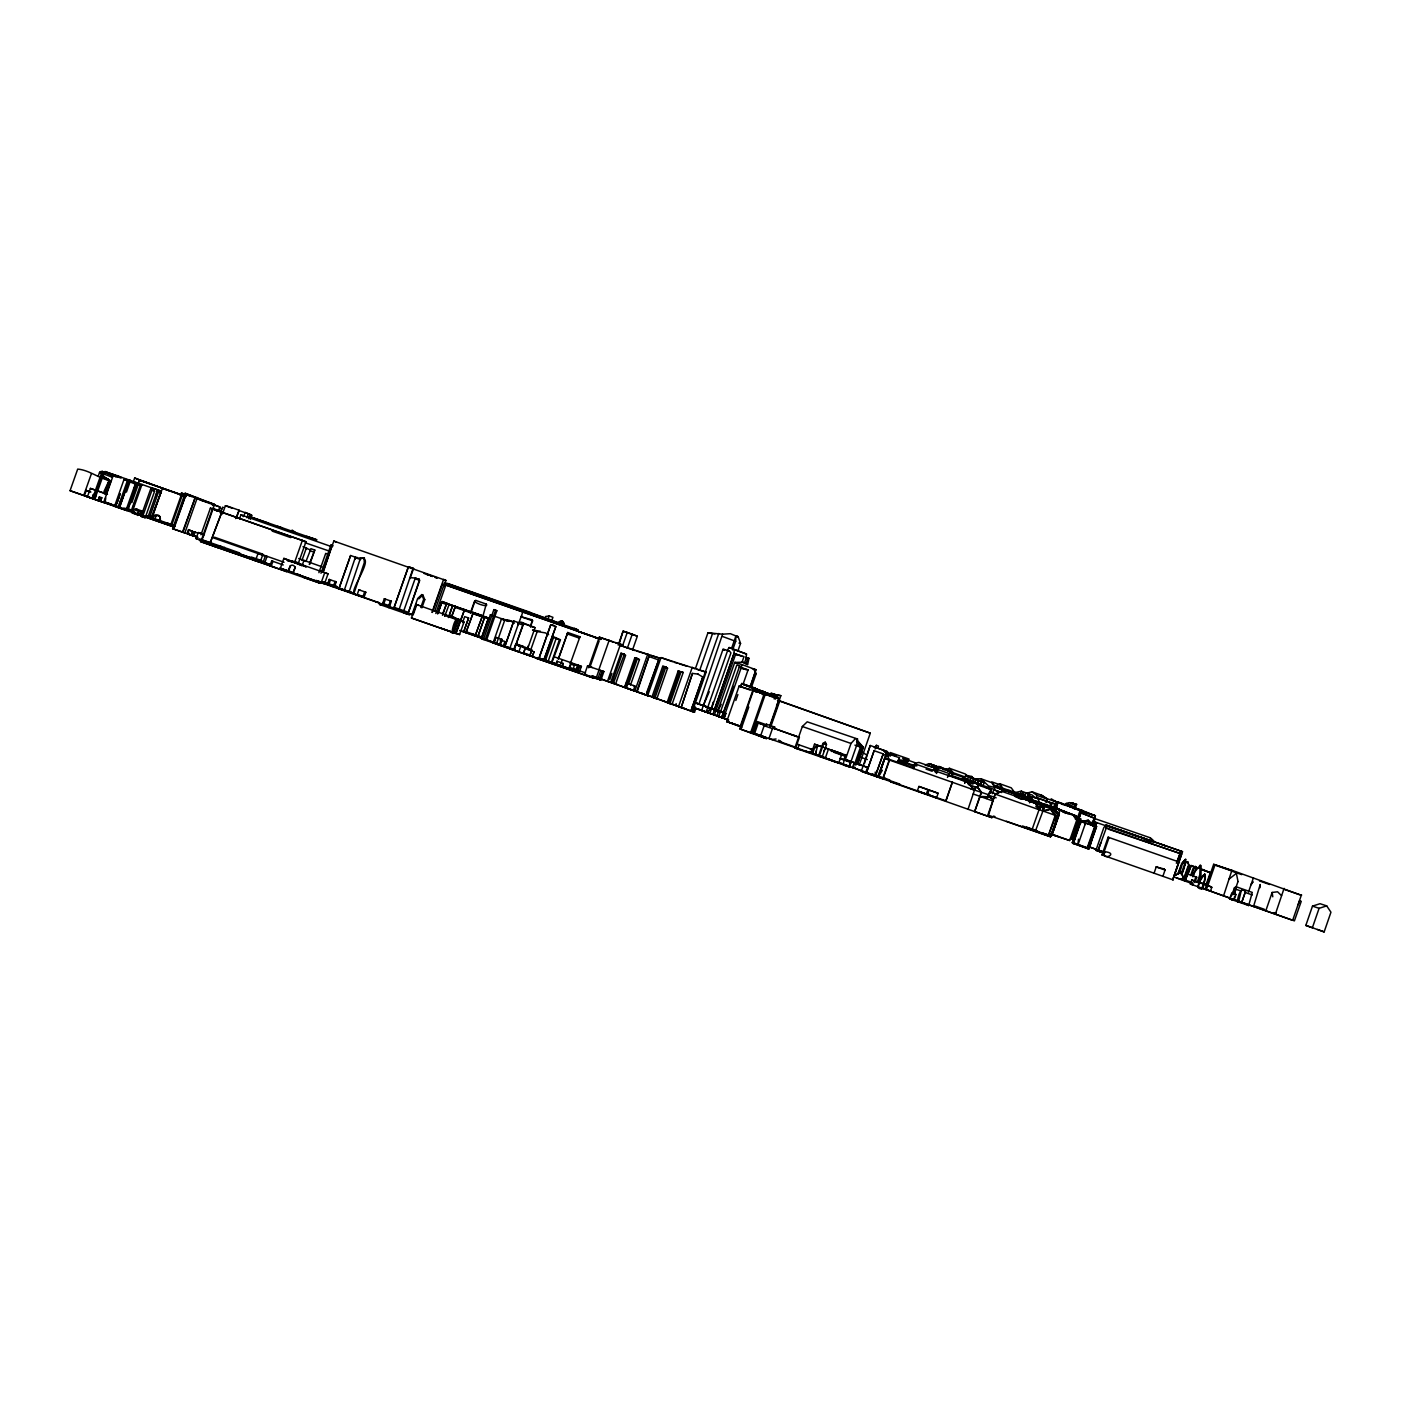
<?xml version="1.0" encoding="UTF-8"?>
<svg xmlns="http://www.w3.org/2000/svg" width="1401" height="1401" viewBox="0 0 1401 1401"><rect width="100%" height="100%" fill="white"/><g stroke="black" fill="none" stroke-linecap="round" stroke-linejoin="round"><path stroke-width="1.5" d="M1234.211 894.538L1236.05 886.728L1252.284 892.402L1248.659 905.536L1229.605 898.847L1232.109 893.12L1235.98 894.486L1233.931 900.405L1234.526 896.535M718.783 633.462L694.616 702.566L698.906 704.09L722.601 634.18L707.943 632.814L695.596 668.084M1185.176 864.925C1187.908 851.178 1178.591 870.354 1178.556 873.961M1185.754 859.601L1182.462 863.997M732.653 649.959L735.683 641.325L735.875 636.124L738.204 636.93L740.551 643.409L737.802 651.237M1081.064 819.007L1072.816 842.666L1080.416 821.056M350.6 555.514L339.13 588.052L350.6 555.514L355.399 557.195L355.294 559.017M774.718 727.084L772.424 728.643L764.386 725.823L766.505 724.212L774.718 727.084L774.613 729.396L774.228 728.485M988.493 815.189L995.13 794.069L1001.733 791.337L1035.304 803.071L1039.244 809.638L1056.109 815.662L1048.193 836.029M1198.485 882.648L1200.99 875.415L1201.112 865.643L1200.219 865.275L1199.764 874.977L1197.242 882.245M766.96 724.947L757.363 721.585L755.472 727.855M1260.024 887.691L1260.199 884.504L1253.51 906.535M1223.528 895.94L1231.917 870.301L1301.529 895.327M935.343 772.476L937.129 767.31L938.88 766.347L952.365 771.969L951.839 774.438L952.505 772.511L947.094 770.638M766.4 725.665L766.505 724.212M1112.412 827.571L1106.002 825.049L1106.142 828.411L1107.158 825.452L1182.514 851.685L1172.725 879.81L1178.924 861.93M952.435 773.422L952.505 772.511M746.12 658.277L746.505 654.057L729.15 647.525L727.364 650.239M729.15 647.525L734.299 649.609L733.914 653.829L737.977 655.318M990.56 793.334L990.98 789.551L978.336 785.155L977.233 788.01M849.181 766.802L794.84 747.994L802.335 726.506L807.204 721.83L857.517 738.992L856.852 744.807L849.181 766.802L843.455 765.069M1078.507 839.217L1077.807 845.258L1084.952 824.699L1084.882 822.229L1081.992 821.214L1080.399 823.123L1081.992 821.214M745.997 658.645L746.19 657.542L748.992 658.33L747.591 664.739M876.115 746.715L876.361 745.314L878.427 746.033L878.164 747.433M120.731 500.84L119.418 507.127L128.612 481.121L127.368 480.771L118.192 506.707L119.4 507.127L129.032 479.895L130.573 480.438L126.44 492.101M1080.066 821.897L1088.402 820.303L1094.093 826.31M134.163 503.222L132.324 511.663L141.991 484.378M815.4 754.474L817.676 745.455L813.648 748.064L811.844 753.213L815.4 754.474L816.31 750.866M155.669 497.005L157.297 490.735L160.835 492.574L151.693 518.44L149.434 517.67L158.611 491.751L157.297 490.735L147.963 517.144L146.247 516.146M713.109 702.251L711.48 708.521L707.085 712.409M525.165 647.315L531.119 650.152L527.389 649.434L528.422 645.563M898.601 760.953L899.495 757.766L886.273 753.213M913.837 766.645L914.976 762.687L902.647 758.291M1094.304 823.315L1093.761 825.154L1095.757 825.609L1096.283 824.016L1094.304 823.315L1093.305 826.187L1087.123 821.004L1079.523 821.722L1087.334 820.933L1093.603 826.205M1035.251 831.458L1043.99 808.202L1040.05 806.836L1038.947 809.778L1035.304 803.071M974.693 790.129L975.691 787.047L978.073 787.87L981.558 792.528L974.658 811.599L981.155 792.336M1031.784 830.39L1040.05 806.836M1080.416 818.779L1072.255 842.877M721.322 711.953L693.863 702.304L715.07 709.782L715.666 711.235L718.678 710.412L725.858 713.529L724.124 718.45L697.278 708.801M1039.945 804.98L1029.928 801.512L1031.048 798.623M888.462 759.762L884.802 758.466L887.218 751.514L870.249 745.49L861.247 771.303L878.269 777.205L884.661 758.396L974.676 790.164L975.691 787.047M1093.656 835.014L1096.58 826.432L1080.661 821.441L1073.078 843.332L1088.997 849.146L1095.95 826.345L1089.61 847.062M1298.219 904.643L1299.568 900.72L1301.249 901.333L1294.401 920.877L1190.377 884.031L1191.761 880.003L1194.72 880.966M1094.759 826.222L1087.036 848.305L1088.717 848.901M1093.463 822.212L1094.899 815.61L1081.817 810.303L1058 801.967L1055.881 808.062M1215.21 864.837L1231.917 870.301M1232.109 893.12L1229.605 898.847M1231.847 895.274L1234.526 887.534L1235.997 888.707L1234.001 894.468L1235.997 888.707L1234.526 887.534M1232.81 894.031L1234.701 888.199M1234.631 891.229L1237.976 881.579M1235.629 889.11L1235.997 888.059M1241.304 890.125C1235.017 920.86 1236.838 882.595 1245.471 891.579L1241.514 903.05L1245.471 891.579M1248.484 892.104L1253.44 877.779M1265.786 910.86L1272.143 892.455L1277.554 891.789L1281.565 895.677M1284.087 888.357L1275.365 914.17M1232.022 898.969L1292.668 920.299L1301.511 894.679M1305.837 925.396L1312.492 906.114L1320.04 903.698L1326.712 905.887L1330.95 912.209L1324.155 931.91L1305.837 925.396L1312.369 927.777L1319.094 908.321L1326.712 905.887M974.378 783.334L975.797 779.271L971.629 777.783M976.97 784.262L978.301 780.427L984.202 782.458L982.872 786.294M977.162 784.332L978.301 780.427M980 785.348L981.33 781.53M980.245 785.453L981.576 781.635M986.427 798.517L990.98 789.551M992.398 793.719L993.922 789.341L978.546 784M1000.139 792.003L994.15 789.919L995.165 786.994L1041.573 803.176M1010.296 790.654L1009.683 792.423L1011.242 791.127L994.92 785.471C998.895 789.446 1004.71 791.618 1010.296 790.654L1003.571 790.322L1004.605 790.759M1018.632 798.115L1020.418 793.176L1023.36 794.209L1021.557 799.165M1018.982 797.292L1020.418 793.176M1024.586 798.955L1026.075 798.728L1022.345 798.798L1030.891 798.798L1029.928 801.407M1032.484 797.572L1027.476 795.943L1028.281 793.596L1026.092 792.861L1025.217 795.383L1021.276 791.145L1015.532 792.511M1030.611 797.064L1028.281 793.596M1029.507 802.808L1031.521 796.994L1037.3 798.062L1040.085 803.088L1051.1 806.416L1049.559 802.458L1036.162 797.554L1036.898 795.4L1032.029 791.793L1027.966 792.843M1031.241 800.094L1031.521 796.994M1039.822 809.077L1040.82 806.188L1043.833 806.766M1039.717 809.62L1040.89 806.258M1042.677 808.937L1043.517 806.766M1046.004 802.72L1047.37 798.798L1041.031 795.138M1050.908 806.976L1052.221 802.983L1055.618 804.209L1055.461 807.116M1056.021 805.96L1057.265 802.37L1051.153 798.78M1055.583 808.395L1056.634 808.867M1056.021 809.585L1058 801.967M1057.457 816.538L1055.111 815.732L1050.312 809.165L1042.326 811.074M1048.894 833.998L1055.111 815.732M1055.391 820.583L1057.475 814.594L1059.296 815.224L1052.939 807.396L1042.344 804.594M1058 809.34L1048.596 805.698L1073.411 814.944L1076.844 819.743L1075.39 819.235L1076.493 816.047L1054.007 808.027L1053.184 806.538L1052.344 807.274L1066.091 812.037L1065.618 813.403L1059.261 809.375L1024.236 797.169M1058.28 814.419L1050.417 836.817L987.845 815.032L995.13 794.069L1039.104 809.743M1050.522 836.73L1058.613 814.436L1054.13 808.272L1045.514 805.365L1037.983 807.361L1045.514 805.365M1051.626 835.679L1059.244 813.893L1055.303 812.265L1059.261 813.946M1051.923 835.171L1059.121 815.067M1065.425 805.505L1066.126 803.491L1069.331 802.615L1076.633 804.314L1075.022 808.955L1073.796 808.5L1075.232 804.419L1076.633 804.314M1063.849 811.915L1062.151 811.249L1066.214 812.633M1076.476 809.358L1065.863 805.102L1095.389 815.802L1094.023 819.778M1070.329 807.256L1073.639 803.333L1074.532 806.398M1050.645 834.155L1069.646 840.512L1080.364 809.69L1081.835 810.233L1071.923 838.831L1080.942 812.843L1094.041 818.061M1073.271 843.682L1081.064 821.214M1092.5 821.441L1096.703 822.825L1095.757 824.366L1091.589 822.93L1095.705 818.902L1150.028 837.71L1155.317 842.334M1093.533 819.567L1095.389 815.802L1080.959 810.986M1087.299 848.533L1095.95 826.345L1094.286 828.376M1091.869 836.747L1096.703 822.825M1089.4 846.922L1096.58 826.432M1095.932 850.337L1102.867 852.614L1095.932 850.337L1103.83 827.588L1106.002 825.049M1103.13 852.754L1097.876 851.002L1106.317 827.886M1173.39 879.986L1101.974 854.925L1108.121 837.203L1179.554 862.175M1162.865 876.343L1165.054 870.039L1163.968 868.953L1156.228 866.939L1154.039 873.243M1176.35 863.244L1180.062 853.489L1105.914 827.833M1177.348 861.335L1180.92 851.02M1178.083 873.804L1181.603 863.664L1185.316 859.408M1179.66 872.07L1181.761 866.011M1181.166 874.084L1185.316 862.07L1187.803 861.878L1189.326 866.221L1187.19 861.633M1181.743 874.294L1185.876 862.315L1187.803 861.878M1182.356 873.033L1184.475 866.939M1180.378 871.299L1183.022 877.096L1182.426 880.056L1183.407 877.219L1180.763 871.44L1174.266 876.028M1193.407 884.031L1183.127 880.406L1188.101 866.011L1189.414 865.818L1190.727 866.939L1184.861 881.019L1185.754 881.299M1181.166 878.585L1183.968 879.565L1188.678 865.923M1189.799 865.976L1183.127 880.406M1185.106 881.106L1190.097 866.694L1189.414 865.818M1187.785 874.749L1190.99 865.503L1198.818 868.217M1190.605 875.555L1193.232 867.955L1195.403 866.466L1196.331 869.04M1192.111 873.944L1194.09 868.252L1195.841 866.834M1192.654 876.553L1193.915 872.928L1200.219 865.275M1193.074 876.711L1195.806 868.848L1195.403 866.466M1194.02 882.245L1195.859 876.921L1196.699 877.219L1194.878 882.525M1202.321 869.776L1210.289 872.56M1198.048 887.674C1202.461 868.918 1209.746 871.685 1201.725 889.005C1193.162 888.689 1202.321 877.481 1204.878 874.014M1203.809 884.206L1202.548 888.304L1230.236 898.339M1202.723 888.392L1204.352 883.716L1205.701 883.943L1211.795 887.306L1210.482 891.106L1208.52 890.283M1205.981 885.082L1210.254 872.735L1200.832 868.673M1231.969 870.721L1213.669 864.294L1204.983 889.442M1213.669 864.294L1214.947 865.012L1206.331 889.933M731.865 647.577L733.879 641.798M734.544 639.907L735.875 636.124M709.852 713.372L730.937 652.884L729.291 650.887L723.004 649.328L701.638 710.43M721.217 704.335L717.435 711.866L734.719 662.41L742.022 662.235L743.984 656.596L734.019 653.479L713.407 712.829M714.352 715L735.823 653.637M718.695 711.025L716.962 715.946L728.643 720.009M718.695 716.559L720.429 711.638L715.07 709.782M720.412 712.058L736.838 665.02L739.693 665.86L740.849 668.259L748.064 669.923L743.108 684.126M739.693 665.86L721.638 717.557L733.686 686.437M740.849 668.259L742.127 664.617L756.015 669.783L749.815 687.541M723.406 718.17L723.336 712.706L723.529 718.24L724.65 714.983M725.228 713.372L741.269 667.489L748.064 669.923M723.879 718.363L725.595 713.442M744.404 663.198L746.365 657.594M747.976 657.962L745.892 663.916L746.873 664.389M741.707 727.224L726.734 721.568L739.115 686.157L768.308 695.124L765.489 694.388M735.823 700.465L737.889 694.563M740.639 686.7L741.759 683.495L754.894 688.119L753.773 691.306M741.759 683.495L740.691 686.718L739.15 686.175M750.183 687.663L754.999 672.655M751.251 687.803L756.207 673.618L754.071 669.976M740.131 726.664L753.038 689.747M761.128 736.593L766.592 738.677L739.956 728.958L753.405 690.518L779.306 698.626L769.674 726.173M753.931 691.323L754.894 688.119M741.006 729.326L748.782 707.067M755.559 692.041L756.628 689.029L743.756 684.581L764.526 691.936L763.475 694.931M762.179 694.528L763.422 691.516M750.481 733.038L764.333 693.372M751.636 733.441L765.489 693.775M762.985 736.348L752.302 732.635L755.997 722.023L765.174 725.228M756.803 722.303L753.37 733.038L757.363 721.585M754.579 733.494L758.309 722.828M770.112 696.209L771.11 693.302L774.981 694.318L771.11 693.302M769.639 696.069L771.286 696.507L772.301 693.618M760.69 735.648L764.421 724.965M774.053 698.854L775.121 695.772L773.177 695.089M775.016 698.766L776.417 694.756L780.847 695.684L770.918 724.142M775.524 698.889L776.925 694.878L780.847 695.684M777.047 698.048L778.063 695.176M770.778 726.664L779.867 700.64L778.851 699.94L776.539 705.929M796.976 736.663L775.664 728.975M792.178 734.719L793.194 735.07M812.002 749.412L797.222 744.194L799.13 744.912L797.887 748.432L795.996 747.714L810.776 752.932L812.002 749.412L810.023 748.677M824.576 747.749L841.931 753.843L838.761 762.932L811.459 752.985L814.524 744.194L827.536 748.747M812.598 753.493L814.401 748.327L818.447 745.717M822.895 743.441L818.587 755.769L822.159 757.03L826.467 744.684L825.382 742.337L822.895 743.441L826.467 744.684L824.926 742.18M819.305 756.032L823.63 743.686L825.382 742.337M825.277 758.221L828.446 749.132L841.931 753.843M831.529 751.479L831.494 750.078L845.731 755.069L844.085 759.097L867.517 767.433L865.8 772.354L828.166 758.922M843.087 764.158L845.731 755.069M845.521 759.184L851.002 743.458L855.416 738.625L857.517 738.992M849.461 766.557L850.512 761.426M851.16 761.671L849.479 766.575L839.427 762.774L850.547 766.662M852.456 767.695L854.172 762.774L867.517 767.433M854.295 764.946L860.512 747.083L856.571 741.479L861.895 747.679L854.925 745.122M855.801 765.156L862.193 746.803L856.659 739.798L863.279 747.153M857.587 763.405L863.261 747.136L857.762 763.492M859.111 765.279L870.301 733.178L777.87 700.22M864.452 763.51L870.249 745.49M874.119 750.691L866.291 773.107L874.119 750.691L883.225 753.896L875.24 776.242L883.225 753.896M875.065 749.062L876.361 745.314M877.534 777.03L887.218 751.514M878.129 777.17L884.802 758.466M889.232 760.043L882.718 778.746L878.269 777.205L884.154 760.34M897.481 762.074L898.444 760.007L908.478 760.41L904.345 761.584M901.824 761.321L908.198 760.025L899.337 761.198M898.234 760.638L905.449 764.421L898.234 760.638L914.082 766.172L913.224 768.624L914.976 762.687M917.357 790.917L918.916 786.451L929.091 790.006L938.145 793.264L936.568 797.782L917.357 790.917L926.289 794.192L927.847 789.674L918.916 786.451M929.091 790.006L927.532 794.455L936.568 797.782M936.498 773.51L938.477 767.801L940.877 767.048M947.461 777.415L950.491 770.988L952.365 771.969M946.078 800.794L952.452 781.951L945.798 800.777L862.876 771.846M969.159 776.714L966.97 776.259M456.726 618.682C448.127 654.652 453.013 611.747 459.178 620.17L453.153 616.668L444.362 615.302L458.46 620.24M453.486 632.727L458.232 619.207L453.486 632.727L411.456 617.981L416.202 604.479L418.899 605.407M455.185 633.199L459.896 619.785L457.864 619.067L453.188 632.622L459.598 634.565L464.011 622.026L460.071 620.678M455.728 633.392L464.624 609.488L456.061 633.497L411.456 617.981M462.593 622.552L464.677 616.633L468.582 617.999L463.731 631.798L468.582 617.999M470.386 612.973L474.484 601.327L475.85 600.451L486.27 604.094C489.93 608.594 469.913 601.694 475.85 600.451M470.754 613.095L474.834 601.467M473.345 612.465L465.955 632.622L473.345 612.465L482.539 615.669L475.167 635.861L482.539 615.669M482.627 617.246L486.27 604.094M496.847 610.748L495.569 610.206L485.236 639.592L486.585 639.994L496.847 610.748L493.87 609.61L483.433 639.504L481.891 638.944L490.385 614.776L491.944 615.267M552.309 637.105L553.483 637.508L545.199 661.114L496.339 644.092L493.082 642.884L501.593 618.664M495.901 637.332L494.098 642.481L495.901 637.332L502.259 639.539L500.455 644.688L499.562 644.407L501.383 639.259L502.259 639.539M496.339 644.092L504.763 620.118L512.836 621.414M513.887 649.346L515.323 649.784L504.955 646.194L513.799 620.993L518.808 622.762L509.964 647.927M518.177 624.706L522.906 611.887M513.572 650.117L515.55 644.495L520.752 646.316L518.79 651.938L511.96 649.416M527.389 649.434L535.042 627.666L521.487 622.272L523.326 623.533L514.22 649.451L523.098 625.126L522.275 623.025L520.016 622.254L518.16 623.375L520.016 622.254M530.611 626.807L532.327 619.82L520.979 616.738L522.1 616.23M530.804 626.895L532.327 619.82M525.428 647.822L531.82 650.046L530.033 655.143L523.641 652.936L525.428 647.822L523.344 653.514L520.857 652.551M530.716 650.011L537.178 631.571L545.409 632.884L548.649 634.723M534.044 651.885L532.24 656.369L534.044 651.885L528.212 649.364M547.756 619.855L549.139 615.932L550.453 616.387L552.922 617.316L551.556 621.238M550.733 624.811L539.035 658.137L550.733 624.811L555.829 626.615L543.921 659.853L555.829 626.615M552.152 637L556.179 638.401L547.914 661.972L552.187 663.444L481.891 638.944M551.241 663.093L559.034 640.87M551.661 663.286L560.488 639.767L552.187 636.194M555.777 664.547L557.073 661.307L555.777 664.547L561.906 666.683L563.062 663.409L556.933 661.254M558.263 659.03L567.755 632.499L579.944 636.772L570.452 663.303M558.491 658.89L567.755 632.499M560.925 663.654L562.291 659.766M571.836 669.433L568.964 668.61L570.96 662.883L573.447 664.845L570.154 663.689L579.804 665.895L577.807 671.587L537.634 657.629L540.226 658.417M573.044 664.529L570.925 662.988L574.918 664.915L573.114 664.302M574.515 664.249L573.114 670.028L571.38 669.293M576.494 671.202L578.49 665.475L573.149 664.197L574.428 664.459M579.804 665.895L577.527 665.23L575.566 670.799L579.419 672.042L581.415 666.333L553.973 656.719M596.02 678.522L599.015 669.976L600.731 670.554L597.772 679.012L584.515 674.494L587.509 665.948L589.331 666.561M588.578 667.717L599.295 637.157L623.375 645.196L615.302 642.744M589.821 667.524L599.19 640.835M591.047 667.156L592.343 667.524M598.892 669.573L609.207 640.169M599.681 679.66L602.658 671.149M603.884 671.552L602.377 671.132L599.418 679.59L600.924 680.01L603.884 671.552L587.509 665.948M618.209 645.16L623.112 631.115L632.254 634.163L637.332 636.229L632.429 650.222M619.312 643.322L623.112 631.115M650.835 655.423L660.659 658.452L620.083 645.371L607.526 681.236L648.61 695.999L636.247 691.534M609.733 679.555L611.887 673.408M623.025 644.495L627.263 632.429M612.079 682.707L622.254 653.637L620.958 653.234L610.801 682.199L615.599 683.951L625.652 655.248L622.114 654.039M613.428 683.198L624.426 654.179M627.333 648.243L632.254 634.163M624.531 687.243L634.846 657.805L636.036 658.19M634.916 686.087L626.37 683.093L624.811 687.558L633.357 690.57L634.916 686.087L633.27 685.509M626.387 685.702L636.124 657.927L639.434 659.608L630.538 684.984M626.352 688.119L627.911 683.653L626.37 683.093M628.401 684.231L637.297 658.838L636.124 657.927M634.758 691.236L647.84 653.899M648.943 656.526L636.667 691.604L646.404 695.019L658.68 659.959L648.943 656.526L637.157 691.796M646.614 692.759L658.68 659.959M647.612 695.702L660.992 657.612L706.122 672.13L692.322 711.568L646.912 695.036L694.511 712.251L695.842 708.468L692.935 707.435L693.828 707.75M662.726 666.298L666.246 667.016L662.726 666.298L651.938 697.085L656.824 698.836L667.559 668.189L664.127 667.016L667.559 668.189M653.409 697.628L664.197 666.771M654.88 698.153L665.615 667.489M678.119 671.132L667.086 702.654L672.007 704.423L683.198 672.445L678.119 671.132L683.198 672.445M668.487 703.162L679.625 671.377M669.888 703.67L680.939 672.112M676.175 703.652L675.597 705.316L678.522 706.367L671.534 703.95M678.469 706.734L692.304 667.226M692.444 673.426L681.149 707.628L692.444 673.426L698.206 674.126M699.659 670.414L712.496 633.672M702.812 677.016L690.921 711.025L702.812 677.016L697.593 673.934M693.618 711.953L695.264 707.295L692.322 706.262M714.142 710.36L733.774 654.214M715.666 711.235L716.069 710.097M116.598 503.887L120.136 493.888L116.598 503.887L118.735 497.898M200.973 534.797L210.395 508.16L305.961 541.732L298.045 564.165M210.921 543.08L201.499 539.805L212.619 508.318L222.023 511.645L210.203 542.852L222.023 511.645M202.83 538.054L214.581 504.413L185.142 493.257L172.621 528.685L184.827 532.975L197.366 497.513M218.486 511.085L219.939 507.004L212.024 504.08M220.412 513.116L222.514 507.18L223.354 507.495M222.461 513.974L225.368 505.796L227.225 506.076L239.168 510.244L236.419 518.055M235.683 518.58L239.168 510.244M239.518 518.86L240.937 514.85L332.019 546.81M243.301 516.636L245.333 512.398L251.725 515.288L250.289 519.351M246.909 517.757L248.362 513.642M248.59 518.668L250.026 514.605L251.725 515.288M262.74 554.796L257.994 553.553L255.84 559.629L262.372 561.748M267.066 556.337L264.649 563.132L260.323 561.661L262.617 555.164L264.299 555.742M269.955 565.811L271.689 560.908L272.915 561.311L271.181 566.214L269.955 565.811L286.557 571.608L285.384 571.223M283.86 558.386L328.027 573.85L324.489 583.902L280.288 568.508L283.86 558.386L300.847 565.233M290.27 565.514C286.627 581.433 288.501 558.334 295.313 567.282L292.949 572.781L295.313 567.282M294.42 562.922L302.406 540.313M301.968 560.418L306.224 548.351L310.514 549.875L305.926 561.503M301.968 566.004L303.929 560.453L306.329 561.311M309.236 564.358L314.787 550.05L310.934 548.702L309.744 550.663L313.596 552.012M309.691 564.48L314.787 550.05M318.903 572.676L325.715 553.377L327.028 553.885M320.987 573.272L330.934 545.059L332.195 544.709L323.386 571.853M322.983 571.783L333.823 541.049L445.938 580.434L443.784 586.564M321.144 582.834L324.717 572.711L328.027 573.85M328.815 584.55L330.461 579.856L329.235 579.454L327.589 584.147L335.504 586.774M333.42 586.196L335.084 581.503L336.24 581.87L334.576 586.564L316.188 580.399M355.399 557.195L344.418 589.891M364.05 557.931L364.295 562.659L353.998 593.236C350.688 588.28 375.678 555.864 360.407 558.369L349.217 591.555M358.884 589.821L365.819 592.22L364.172 596.879L357.255 594.479L358.884 589.821L360.267 590.294M382.666 603.411L384.312 598.77L385.433 599.138L383.804 603.778L382.666 603.411L389.723 605.845L391.352 601.204L384.312 598.77M416.36 577.983L414.714 578.613L418.829 578.841L419.722 580.382L408.462 612.36L394.136 607.351L408.427 566.722L413.54 568.543L409.968 578.683M408.427 566.722L394.136 607.351M413.085 568.351L399.25 609.12M418.829 578.841L419.354 580.242L408.462 612.36M416.78 604.602L413.435 614.128L412.314 613.778L417.673 598.507L421.789 594.602L422.874 595.005L424.766 599.646L421.876 607.859M420.79 607.491L423.68 599.26L421.789 594.602M432.033 612.272L443.592 579.384L445.938 580.434M432.349 612.447L442.103 584.69L443.994 584.707L445.693 585.443L435.816 613.498M434.783 610.889L443.994 584.707M437.48 613.743L441.718 601.677L488.721 618.121L441.718 601.677M438.093 612.219L442.191 601.537L446.779 603.148L442.488 615.319M437.9 613.708L442.191 601.537M442.698 613.831L446.779 603.148M444.712 616.282L449.108 604.514M448.39 617.561L452.558 605.722L449.318 615.669M451.42 616.79L455.43 606.283L451.893 616.352M91.363 473.853L83.692 495.481L70.05 490.683L77.703 469.09C89.524 470.106 99.086 478.704 110.942 480.858L106.108 494.465M158.873 521.715L84.393 495.744L86.249 490.473L89.857 491.716M87.405 496.83L90.4 488.389L95.356 490.122M98.14 476.358L99.576 472.312L101.082 471.577L99.681 473.065M100.469 473.345L101.082 471.577M92.011 498.458L93.394 494.553L94.41 499.299L100.469 501.418L101.783 497.723L99.383 496.882L98.07 500.577M92.361 498.563L93.744 494.658M104.304 472.225L102.168 471.366L92.869 497.618L95.04 498.388L104.304 472.225L103.376 471.787L94.077 498.038M93.849 497.95L103.096 471.822L102.168 471.366M95.443 495.271C90.855 505.008 99.559 493.958 93.394 494.553M121.011 477.286L104.987 471.559L104.252 474.659L105.022 472.452L109.961 474.256M103.954 491.541L109.208 480.298L102.676 476.463L109.208 480.298L104.392 493.888M100.119 501.295L101.783 497.723L98.403 500.7L99.383 496.882M105.022 472.452L111.309 475.324L111.8 473.923M133.515 512.03L103.937 501.681L113.534 474.554M104.147 502.731L105.828 498.003M104.497 502.836L105.6 499.702M117.229 475.902L119.733 476.83M125.092 479.895L125.512 478.687L123.971 479.597L114.812 505.516L115.88 505.884M134.093 488.108L136.475 484.571L135.021 482.469L128.787 481.471L119.68 507.232L120.924 507.652M133.2 482.102L134.654 478.021L185.878 496.777M133.778 482.014L135.249 484.116L126.248 509.544L127.491 509.964L137.14 482.697M136.93 484.238L141.641 485.341L136.93 484.238L127.789 510.087L129.015 510.507M138.051 484.238L139.47 480.228L186.14 496.322M131.782 502.714L138.664 483.222M131.099 511.242L140.258 485.376M137.788 514.99L132.324 513.064L133.603 509.439C144.303 506.812 134.426 522.643 138.752 511.242M133.603 509.439L132.324 513.064M140.748 514.973C143.025 505.043 143.462 516.987 139.925 514.675L141.291 510.787L142.622 511.26M141.011 516.321L151.15 487.688L153.777 488.704L154.583 491.226L145.196 517.757L141.011 516.321L142.517 516.864L151.956 490.227L151.15 487.688M151.886 516.111L162.534 488.178M151.728 518.44L161.36 491.226L154.057 488.546M159.819 521.645L152.849 519.211L154.163 515.48C165.353 511.645 157.332 530.594 160.239 516.899L158.628 515.831M154.618 519.824L156.089 515.673M159.346 521.487L160.239 516.899M146.404 516.566L170.712 525.007L181.429 494.676M182.358 495.008L171.623 525.322L170.712 525.007M173.321 528.913L186.28 493.695L173.777 529.053M182.498 532.117L195.457 496.9L182.936 532.275M190.956 535.164L192.322 531.294L194.879 532.503L193.618 536.058L192.462 535.655L193.723 532.082L192.322 531.294M193.496 531.715L192.13 535.567L187.086 533.711L188.522 529.631L194.879 532.503M192.918 535.655L194.249 531.89L195.842 532.415M270.708 564.796L196.105 538.632L198.242 532.573L201.586 533.098M1097.876 851.002L1100.871 842.789M1042.887 811.144L1043.99 808.202M964.659 783.229L965.937 780.112L978.581 784.507L977.32 787.607L968.284 784.472M897.586 762.284L899.495 757.766M709.239 691.726L703.32 705.631L707.785 707.242M1023.36 794.209L1022.94 795.19L1020.016 794.139M964.746 782.931L965.814 780.445L951.927 775.629M823.753 751.514L825.294 748.011M105.723 492.136L110.942 480.858L105.373 478.862M1037.633 805.505L1039.174 802.195L1041.521 803.333M914.082 766.172L913.382 767.625L887.674 758.834M907.76 761.794L909.056 759.079L890.335 752.547L889.04 755.594L890.458 756.067M579.944 636.772L579.296 638.103L567.09 633.83M568.964 668.61L571.643 663.426M914.1 767.188L915.729 764.14L972.977 784.105M848.813 766.312L850.915 762.459L840.582 758.834M878.269 777.205L882.35 770.235M950.491 770.988L939.476 767.17L937.882 769.534L948.845 773.44M912.664 768.221L915.729 764.14M1234.754 888.392L1236.05 886.728M914.941 763.16L918.951 762.424L934.87 767.958L932.085 771.215L926.043 769.114M1181.814 863.752L1185.754 859.216M1021.469 798.99L1030.856 798.885C1029.525 796.206 1011.469 794.157 1015.515 796.293L1016.408 795.68M306.048 548.859L306.819 548.106L302.966 546.758M418.794 598.892L422.874 595.005M450.842 605.179L455.29 606.738M962.505 778.588L966.357 775.261L971.926 776.574L974.273 782.686L971.068 781.46L969.842 776.872L971.926 776.574M1056.372 804.91L1057.142 804.244L1054.112 805.873M963.24 780.269L965.849 778.185L950.824 772.967L948.284 775.051L961.366 779.604M1228.8 879.285L1236.382 873.366L1238.029 881.597M1176.175 874.977L1180.763 871.44M966.708 779.166L969.842 776.872M1005.13 790.339L1011.592 791.758L1013.729 793.544L1014.779 792.651L1011.259 787.835L1000.139 783.877L997.162 785.155M1041.486 832.632L1051.45 836.064L1059.349 813.07L1059.191 809.585M1058.158 809.323L1059.138 808.622L1059.629 809.901M963.1 780.655L965.744 778.886L980.542 784.035M115.442 476.76L117.351 475.534M885.064 757.713L887.814 755.98L889.18 760.183M562.396 620.906L559.192 621.746L562.186 620.801L564.06 623.533L559.192 621.746M579.261 667.436L581.415 666.333M1080.171 821.599L1088.402 820.303M1051.31 835.924L1030.4 829.199L1038.789 832.159M1050.908 836.344L1040.663 832.877M111.309 475.324L118.507 477.216M356.957 557.283L355.259 557.633L359.899 558.298L360.512 559.507L355.259 557.633M995.13 794.262L1001.733 791.337M1061.52 810.636L1062.974 811.389L1061.608 810.916M1058.911 809.918L1060.627 810.566M929.073 763.633L925.185 765.069L936.761 768.361L935.658 765.962L929.073 763.633L937.864 766.855L935.658 765.962M722.688 650.239L724.72 649.574L723.004 649.328M945.15 769.674L949.493 768.308L965.447 774.035L967.163 776.627M1235.98 894.486L1231.479 893.453M796.574 736.436L792.406 734.719M1050.032 809.148L1053.797 808.114L1058.298 814.436M1050.12 809.288L1053.867 808.289L1058.456 814.576L1051.433 807.922L1043.57 806.818M1043.044 811.144L1051.03 809.2L1056.109 815.662L1055.181 815.505M545.479 616.528L549.139 615.932M1163.968 868.953L1165.054 870.039L1156.053 866.886L1157.454 866.659M100.977 471.542L105.408 472.645M771.986 739.5L776.084 738.975M364.488 558.106L360.407 558.369M968.126 808.99L974.571 789.866L967.11 782.126M722.601 634.18L730.411 633.69L738.204 636.93M707.943 632.814L714.965 633.97M932.768 766.75L937.006 766.662L931.367 764.438L938.582 767.275M522.748 647.174L528.3 648.068M154.163 515.48L158.348 515.743M974.028 778.781L981.015 778.798L991.698 782.599L994.955 787.537L988.493 785.926L981.015 778.798M493.082 642.884L497.232 642.936M443.819 585.425L445.693 585.443M981.646 796.609L989.404 796.889L992.801 799.2M982.171 796.609L989.666 796.784M1052.151 835.119L1050.557 834.523M928.863 793.999L924.59 793.684M1027.476 795.943L1031.504 798.29M128.787 481.471L135.021 482.469M261.497 554.376L259.71 554.131L262.81 554.551M729.291 650.887L727.574 650.659L706.104 712.041L711.48 708.521L708.783 707.558M693.092 706.98L695.264 707.295M1047.23 807.449L1051.433 807.922M540.383 631.256L532.538 630.012L537.178 631.571M504.763 620.118L501.453 619.049L509.491 620.345L514.377 623.182M1202.461 882.998L1211.795 887.306M1197.75 882.297L1201.147 882.858M1197.925 882.595L1201.182 883.12M741.269 667.489L739.255 667.156L746.05 669.59M139.154 481.051L140.17 481.244M738.957 643.094L740.551 643.409M1067.562 813.788L1073.411 814.944L1074.742 817.799M891.631 782.126L890.563 781.881L992.083 817.729L974.658 811.599M521.049 646.526L515.953 644.6L523.063 646.316L525.165 648.313L516.198 643.9L523.063 646.316M876.185 776.487L877.079 776.714M1062.834 811.144L1061.275 810.724L1062.974 811.389M868.41 773.037L867.499 772.809L899.81 784.087M561.906 666.683L563.062 663.409M761.286 693.285L764.368 694.09M778.115 698.328L771.268 696.507M778.098 698.311L779.306 698.626M778.693 700.325L779.867 700.64M542.975 659.503L538.737 657.962M584.515 674.494L600.924 680.01M853.594 766.942L855.048 767.328M588.087 675.597L589.383 675.965M1055.391 808.324L1053.762 807.869L1056.774 807.799L1057.335 809.288M833.858 761.356L834.751 761.619L819.41 756.225L826.152 758.204M554.761 663.496L545.725 660.414M805.663 751.024L824.996 757.748M813.368 753.72L805.995 751.584M554.393 622.272L556.53 622.902M500.087 640.047L504.99 641.465L503.169 646.246L497.145 644.127M745.56 657.332L748.992 658.33M566.687 626.615L567.545 626.877M568.946 627.368L572.869 628.506M530.033 655.143L531.82 650.046M549.98 662.025L551.276 662.393M1101.974 854.925L1102.937 855.205L1109.049 837.57L1108.121 837.203M742.46 662.218L747.381 663.671M562.291 624.566L563.832 624.969L562.712 624.408M809.831 751.566L810.794 751.847M387.954 607.263L389.058 607.631M403.873 612.832L409.687 614.986M1276.293 913.417L1274.542 912.804L1275.4 913.137M742.127 664.617L734.719 662.41L737.907 663.636M507.109 647.192L508.563 647.612L459.983 630.66M553.605 663.286L554.568 663.584M752.249 668.662L756.015 669.783M560.26 665.563L561.346 665.895M561.959 666.07L563.009 666.403M483.538 638.996L484.886 639.399M439.949 627.858L459.598 634.565M883.068 778.676L889.565 760.007M674.319 662.34L677.313 663.268M679.24 663.864L686.945 666.228M692.952 668.084L694.878 668.68M696.91 669.293L706.122 672.13M632.639 649.819L635.231 650.624M636.86 651.115L649.083 654.88M389.723 605.845L388.795 605.565L390.441 600.906L391.352 601.204M526.461 654.337L532.45 656.439M362.456 597.001L361.405 596.668M794.84 747.994L801.652 750.113M386.028 605.302L386.991 605.6M772.214 739.57L768.974 738.537L772.669 727.925L799.393 737.294L795.68 747.924L798.465 748.799L760.936 735.718M637.332 636.229L623.515 631.308M623.27 654.039L624.531 654.442L620.958 653.234M403.803 610.713L415.309 578.07L410.318 577.65M411.614 614.619L410.02 614.058M407.061 614.058L379.321 604.374L382.193 605.232M1190.377 884.031L1193.337 884.977M636.912 658.54L638.138 658.925L634.846 657.805M501.453 619.049L508.843 621.414M319.375 582.028L322.23 582.921M346.958 591.204L348.026 591.502M364.172 596.879L363.034 596.511L364.68 591.852L365.819 592.22M375.958 601.73L378.971 602.693L348.359 591.958M367.517 598.805L368.621 599.173M504.955 646.194L513.799 620.993M796.591 747.556L797.905 747.959M1174.301 877.201L1182.426 880.056M590.399 635.686L579.751 631.869M775.121 695.772L763.983 692.006L771.338 694.458M299.551 575.146L302.686 576.161M321.897 582.588L318.15 581.345L319.831 581.923M353.928 593.429L355.031 593.779L353.612 593.271M781.846 742.32L780.48 741.882L794.577 746.838M1180.255 879.11L1181.323 879.46L1177.155 878.007M1173.548 877.569L1181.708 853.997M275.034 567.51L200.308 541.522L320.216 583.254L319.323 582.939M303.562 577.405L319.235 582.904M341.196 589.348L342.439 589.663M343.823 590.066L320.216 581.993L351.458 592.535L349.602 591.94M344.979 590.872L348.429 591.555M342.527 589.716L343.77 590.119L336.713 587.79M355.801 594.567L363.122 597.124M1190.78 882.017L1191.743 882.315M253.056 559.945L258.152 561.591M265.122 563.92L263.003 562.607L265.297 556.127L266.926 556.687L212.584 537.599M280.288 568.508L291.25 571.923L279.902 567.948M300.164 575.04L297.38 574.042M357.255 594.479L358.638 594.935M331.564 586.196L332.562 586.529M739.535 726.033L726.734 721.568L728.905 722.233M870.301 733.178L777.485 700.307M1066.651 805.365L1081.817 810.303M214.038 546.25L219.607 548.071M260.323 561.661L262.162 561.801M323.736 582.834L322.475 582.431L328.412 584.515M331.599 585.373L330.601 585.04L333.42 586.021M339.042 588.84L335.347 585.723M196.105 538.632L203.478 541.049M206.035 541.994L208.294 542.747M1255.103 906.044L1264.332 909.284M224.248 547.353L225.123 547.651M219.799 545.795L220.745 546.11M993.484 816.082L994.973 816.573M172.621 528.685L197.348 537.126M1051.888 834.593L1052.799 834.908M1312.492 906.114L1319.094 908.321M1051.345 834.208L1058.736 836.677M764.526 691.936L751.444 687.418M579.086 631.623L579.996 631.939L576.056 630.503M1073.639 803.333L1070.294 802.755L1075.232 804.419M891.421 754.001L895.729 755.437M894.171 755.472L896.15 756.137M1066.126 803.491L1071.064 805.137M1061.257 803.981L1064.462 805.05M1077.089 809.638L1095.389 815.82M975.797 779.271L972.837 778.273L978.493 780.497M971.488 778.185L972.294 778.396M888.514 753.528L887.131 752.985M303.387 565.899L306.171 566.845M305.996 566.775L296.136 561.889L287.223 560.453L292.371 562.204M152.849 519.211L154.723 519.841M730.411 722.758L732.39 723.424M1036.162 797.554L1055.618 804.209M1030.681 796.854L1029.157 796.118M967.128 776.207L968.459 776.662M1108.191 829.112L1180.062 853.489M460.509 620.836L464.011 622.026M193.688 532.17L188.522 529.631L188.557 534.201L197.961 537.406M219.484 508.265L221.848 509.071M1054.182 807.221L1057.352 808.307M541.889 659.889L543.886 660.572M760.253 690.658L764.841 692.217L769.219 695.737L753.405 690.518M114.129 505.954L84.393 495.744M730.972 722.934L738.73 725.595M423.995 573.394L428.111 574.988M427.13 574.48L432.804 576.424M435.956 577.51L437.357 578.018M436.429 577.877L434.853 577.335M191.639 496.549L181.324 493.012L186.998 495.113M249.396 516.426L316.941 539.858L311.425 537.791M197.716 498.966L203.163 500.875L193.548 497.267M250.656 517.022L268.256 523.098M306.661 536.32L311.617 538.019M212.269 504.378L219.939 507.004M185.51 496.252L139.47 480.228M1092.587 821.179L1138.54 837.027M1151.272 841.406C1120.59 828.289 1165.247 850.617 1150.028 837.71M136.072 508.966L142.009 511.032M126.72 509.071L129.943 510.192M128.945 509.929L129.89 510.262L123.988 508.143M146.387 515.918L152.464 517.967L151.536 517.634M156.474 519.351L173.601 525.322M70.05 490.683L103.359 502.241M103.937 501.681L111.45 504.272M123.883 508.545L134.654 512.311M130.731 510.91L134.496 512.206M140.398 514.36L139.329 513.992L142.849 515.323M144.373 515.901L152.079 518.16M155.564 519.403L157.507 520.069L150.117 517.494M114.829 506.479L127.053 510.682M141.624 515.778L134.689 513.396L145.161 517.092M143.357 516.374L172.638 526.548L159.469 521.925M1070.417 838.306L1071.923 838.831M161.36 491.226L104.987 471.559M123.971 479.597L128.629 481.121M1182.514 851.685L1107.158 825.452M1020.716 795.961L995.165 786.994M1058.333 809.62L1059.892 810.251M913.382 764.718L916.832 765.927M996.146 797.834L987.968 794.997L990.297 791.933L995.901 793.877M460.439 619.978L416.202 604.479M885.94 778.641L884.504 778.15L889.81 780.007M741.777 683.6L755.016 688.206M432.401 576.476L430.702 575.899M552.222 624.881L554.656 625.722M947.111 770.27L951.804 771.898L952.627 774.683M1023.553 798.307L1044.533 805.628M1023.641 798.693L1045.199 806.205M1283.981 889.25L1299.568 894.696M1025.725 799.638L1044.043 806.03M1215.035 865.1L1231.707 870.897M1232.057 871.264L1241.776 874.644M1259.499 880.966L1269.674 884.504M1017.266 796.906L1015.515 796.293M1001.662 792.528L994.15 789.919M986.216 787.73L991.05 789.411M802.335 726.506L851.002 743.458M987.828 794.49L970.718 788.798M1197.417 868.042L1190.99 865.503M1200.552 869.268L1210.779 872.823M694.738 707.925L728.45 719.939M592.08 675.807L597.719 677.769M596.143 677.401L634.793 690.938M622.639 686.56L635.809 691.166L633.164 690.22M668.995 702.829L667.962 702.461L670.939 703.547L669.888 703.179M664.021 701.2L669.853 703.267M679.38 706.822L684.564 708.591M685.649 708.994L686.508 709.291L683.653 708.276M408.777 566.88L413.54 568.543M238.59 510.384L250.236 514.447M447.655 583.446L530.559 612.43M444.432 582.536L578.193 629.925L573.604 628.629M442.576 583.814L600.469 639.066M185.562 494.308L194.739 497.513M203.81 500.647L185.142 493.257M205.597 501.278L214.581 504.413M332.615 545.654L330.934 545.059L332.948 545.917M444.747 584.76L601.011 639.329M414.714 578.613L419.354 580.242M520.979 616.738L532.888 620.906M214.616 509.806L217.785 510.91M219.362 511.453L305.961 541.732M272.249 531.137L290.778 537.616M305.155 542.765L329.918 551.293M107.159 479.51L109.225 480.245M518.16 623.375L523.098 625.126L522.275 623.025M890.913 753.843L892.805 754.509M1082.535 822.089L1093.673 825.977M883.943 754.631L887.814 755.98M898.444 760.007L913.68 765.314M454.257 606.458L489.247 618.699M488.371 618.752L474.851 614.006L476.533 614.654M441.455 602.693L446.043 604.304M454.782 607.228L463.976 610.451M465.009 610.818L470.368 612.692M472.68 613.515L481.874 616.738M973.205 793.999L980.297 796.469M298.711 558.526L321.88 566.74M860.267 757.083L867.324 759.552M1236.032 889.267L1241.006 891.001M1244.806 892.332L1252.301 894.959M97.405 490.84L107.492 494.378M90.4 488.389L102.781 492.732M104.445 493.362L106.283 494.01M1187.33 873.926L1196.699 877.219M693.845 702.321L725.858 713.529M831.021 750.778L845.241 755.752M833.56 752.197L845.766 756.47M214.511 537.213L262.793 554.131M1201.025 883.19L1194.913 881.089M133.953 509.649L139.049 511.435M259.815 553.798L284.035 562.256M128.962 509.071L130.188 509.509M149.942 516.128L151.01 516.496M198.242 532.573L204.388 534.727M844.785 759.289L854.05 762.529M167.314 523.081L169.346 523.781M194.249 531.89L198.136 533.238M146.825 516.339L148.086 516.776M329.235 579.454L336.24 581.87M525.252 648.103L531.119 650.152M840.04 758.291L850.354 761.899M694.949 708.153L695.842 708.468M699.204 709.624L707.82 712.671M927.847 789.674L938.145 793.264M136.037 513.309L141.238 515.148M271.689 560.908L283.247 564.953M143.69 517.232L145.196 517.757M191.709 534.867L197.471 536.881M569.261 667.226L585.618 672.953M1035.111 830.373L1036.722 830.951M1231.969 899.67L1230.516 899.144L1232.372 899.827M464.011 630.975L482.347 637.385M323.281 581.8L337.256 586.686M472.452 633.988L481.856 637.28M811.459 752.985L822.615 756.873M199.537 538.895L224.213 547.458M226.191 548.159L239.729 552.975M251.129 556.985L262.022 560.715M542.169 658.995L579.419 672.042M752.302 732.635L766.242 737.504M339.13 588.052L353.998 593.236M459.826 630.432L500.455 644.688M201.271 540.331L270.148 564.515M739.956 728.958L755.682 734.457L754.544 734.054M283.965 569.682L413.172 614.899M739.115 686.157L750.025 689.992M523.326 623.533L535.042 627.666M490.385 614.776L509.036 621.291M86.249 490.473L90.872 492.084M1191.761 880.003L1203.949 884.259M1185.859 880.301L1191.936 882.35M127.106 508.44L126.143 508.108M1102.622 851.598L1088.489 846.624L1102.324 851.563M148.506 516.584L149.434 516.916M171.377 524.482L175.072 525.778M1051.573 834.26L1069.646 840.512M1273.894 912.594L1276.153 913.364M130.818 510.594L134.601 511.925M1051.818 834.436L1057.615 836.467M137.263 513.169L140.906 514.465M145.757 516.216L174.845 526.408M1086.721 847.552L1072.203 842.386L1086.738 847.885M88.228 496.935L101.643 501.646M726.786 721.55L740.516 726.296M1035.129 830.092L1036.39 830.53M1026.548 827.08L1036.512 830.548M1073.078 843.332L1086.073 847.903M1022.467 825.96L1039.384 831.966M872.263 773.912L882.525 777.625M1050.645 836.73L1006.408 821.284M593.761 637.052L600.714 639.504M1048.929 805.908L1051.38 806.783M942.645 769.219L944.327 769.779M895.624 755.892L887.604 752.88M814.524 744.194L822.545 747.031M703.109 705.579L709.029 707.68M1070.854 838.218L1074.742 839.602M692.637 707.312L696.034 708.521M660.992 657.612L672.48 661.692M531.224 612.885L550.663 619.872M599.295 637.157L613.34 642.148M620.083 645.371L630.905 649.206M596.738 637.928L578.595 631.641M637.297 658.838L639.434 659.608M970.823 777.292L984.202 782.458M951.804 771.898L940.369 767.976M964.606 776.784L953.293 772.774L949.493 768.308M1035.829 806.626L1039.7 807.992M695.684 708.381L711.761 714.09M1012.205 791.25L1019.928 793.999M993.414 801.144L980.227 796.504M710.972 713.634L715.438 715.228M715.946 715.403L727.592 719.554M1054.445 801.004L1063.166 804.139M1047.37 798.798L1057.265 802.37M1036.898 795.4L1047.247 799.13L1042.309 795.488L1032.029 791.793M1021.276 791.145L1032.449 795.155L1035.094 797.992M866.904 755.121L862 752.074M423.68 599.26L424.766 599.646M708.994 712.986L710.43 713.494M515.953 644.6L520.752 646.316M778.501 740.218L780.55 740.954M1028.684 796.626L1032.134 798.045M937.129 767.31L938.477 767.801M734.299 649.609L746.505 654.057M734.019 653.479L742.18 656.439M755.209 673.251L756.207 673.618M135.249 484.116L136.475 484.571L130.03 481.926M107.264 479.195L109.383 479.895M691.621 711.2L694.511 712.251M640.047 692.637L641.868 693.302M653.794 697.698L656.841 698.819M626.142 687.768L627.841 688.416M748.905 686.402L755.192 688.714L760.725 693.25M551.871 620.31L562.134 624.181M158.611 491.751L160.835 492.574M115.057 475.902L121.046 478.091M1317.5 929.476L1324.155 931.91M641.185 693.04L642.884 693.653M609.453 681.762L617.964 684.721M722.566 636.492L735.683 641.325M600.521 678.732L610.346 682.357M592.168 675.947L593.096 676.28M204.984 501.47L206.665 502.083M200.781 500.139L210.675 503.817M134.654 478.021L138.366 479.405M141.448 480.543L151.693 484.326M164.88 489.212L170.852 491.418M179.643 494.676L181.657 495.411M277.626 526.321L282.407 527.967M539.893 659.135L545.199 661.114M1194.528 867.237L1196.121 867.832M509.771 648.698L513.134 649.941M1188.731 866.238L1190.727 866.939M852.386 767.31L865.8 772.354M524.219 653.689L529.21 655.563M824.471 757.538L838.761 762.932M757.941 689.537L756.628 689.029M1034.621 830.198L1035.847 830.653M808.797 752.179L810.776 752.932M151.956 490.227L154.583 491.226M450.474 605.074L452.19 605.74M214.651 509.456L212.479 508.633L216.997 510.997M467.041 610.924L468.582 611.501M759.202 735.753L760.34 736.208L756.61 734.86L764.316 737.837M764.298 737.837L765.454 738.274M1059.261 809.375L1076.493 816.047M742.968 684.266L750.06 687.015M210.395 508.16L213.162 509.228M1119.994 830.022L1123.935 831.564M99.576 472.312L112.203 477.268M1247.188 904.958L1248.659 905.536M1161.447 844.383L1165.089 845.836M1081.607 813.07L1094.811 818.324M240.937 514.85L243.879 516.023M225.368 505.796L231.83 508.055M360.512 559.507L359.899 558.298M736.366 635.791L737.889 636.422M862.193 746.803L863.401 747.328M493.87 609.61L495.166 610.171M333.823 541.049L336.573 542.24M291.933 561.206L300.987 565.128M449.336 616.072L458.617 620.135M1201.725 889.005L1204.93 878.69L1204.65 874.031M556.179 638.401L559.822 640.029M1015.042 796.416L1020.804 799.13M564.06 623.533L562.186 620.801M742.162 661.797L747.504 664.372M873.839 746.786L885.975 751.199L885.134 750.778M997.827 787.52L998.755 787.992M888.024 752.284L887.166 751.864L889.267 754.946M981.558 792.528L978.073 787.87M883.05 750.095L887.656 755.034M102.676 476.463L107.159 479.457M292.108 530.068L296.907 533.501M989.404 796.889L992.573 799.2M1055.653 811.582L1058.788 814.594M1058.736 815.014L1053.71 809.62M1055.759 811.862L1058.718 814.927M1056.021 812.3L1058.753 815.347M1055.794 811.599L1058.683 814.804L1055.811 811.739M967.023 782.038L974.676 790.182M1088.069 820.461L1093.41 826.257M888.759 754.964L884.329 750.516L888.497 755.209M886.132 751.794L888.427 754.421M1052.939 807.396L1056.231 811.442M623.743 653.952L624.391 654.845M994.692 786.119L991.908 781.916L999.649 784.665L1002.345 788.851M1000.139 783.877L1002.591 788.168M1054.147 808.289L1058.613 814.436M1272.178 892.472L1272.773 896.815M212.462 504.535L212.567 505.516M875.24 772.039L875.415 776.294M1084.882 822.229L1084.934 824.699M934.87 767.958L934.94 770.883M1104.986 851.703C1100.328 861.79 1120.029 853.437 1105.004 851.738M484.764 616.895L477.794 636.719L484.764 616.895M488.459 618.191L481.489 638.015L488.459 618.191M109.068 479.86L104.532 477.146L109.068 479.86M1252.879 881.947L1251.075 884.574L1252.879 881.947M1045.899 805.4L1038.474 807.414L1045.899 805.4M593.148 677.926L535.497 658.015L593.148 677.926M575.653 628.839L574.252 628.366L575.723 628.961M764.578 725.158L757.311 722.601L764.561 725.193"/></g></svg>
